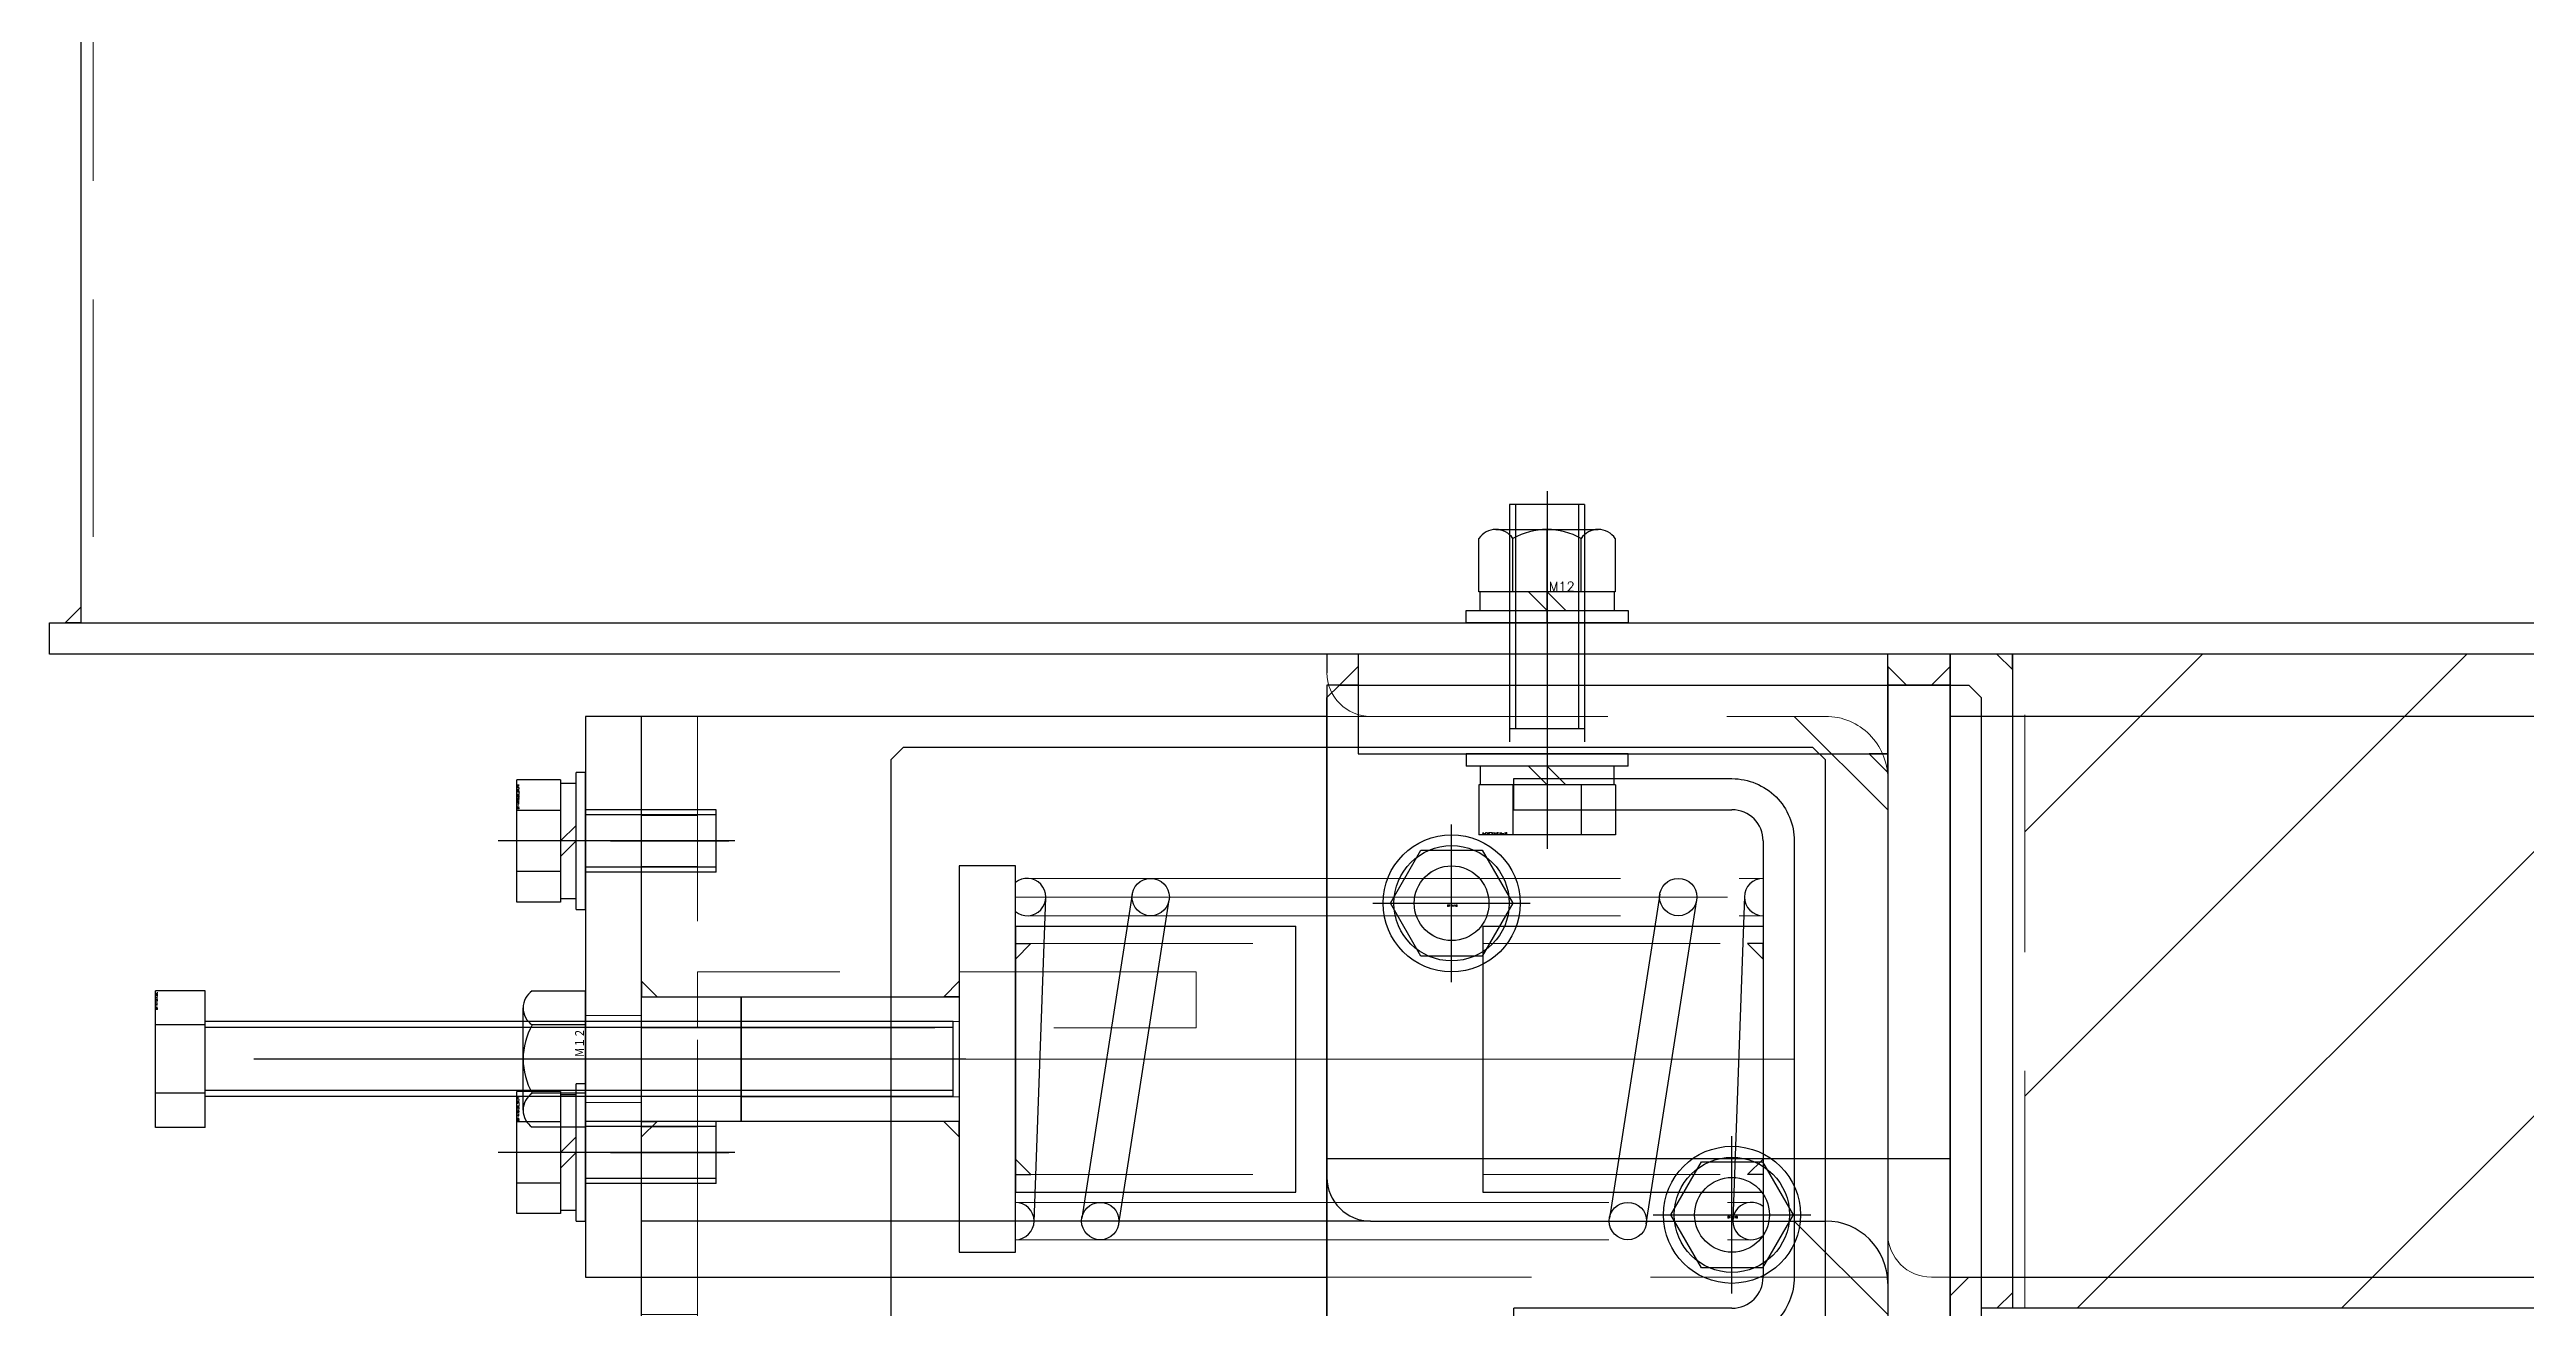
# Model space of a CAD drawing. Header units: millimetres. Extents: x -16130 to 36813, y -8099 to 27484.
# Drawn here: x 23362.9 to 23760.4, y 4795.1 to 4997.2 of the extents above; entities that cross this region are included whole.
import ezdxf

# ---------------------------------------------------------------- set-up
doc = ezdxf.new("R2010")
doc.units = ezdxf.units.MM
doc.header["$LTSCALE"] = 6
for name, pattern in [('CENTER2', [28.575, 19.05, -3.175, 3.175, -3.175]), ('HIDDEN', [9.525, 6.35, -3.175]), ('PHANTOM2', [31.75, 15.875, -3.175, 3.175, -3.175, 3.175, -3.175])]:
    doc.linetypes.add(name, pattern=pattern)
for name, color, linetype, lineweight in [('04_HIDDEN', 2, 'HIDDEN', 13), ('05_CENTER', 4, 'CENTER2', 13), ('06_PHANTOM', 2, 'PHANTOM2', 13)]:
    doc.layers.add(name, color=color, linetype=linetype, lineweight=lineweight)
doc.layers.add('10_DRAFT', color=8, linetype='Continuous', lineweight=0, plot=False)
doc.styles.add('KANJI0', font='txt.shx', dxfattribs={"width": 0.9, "height": 30, "bigfont": 'bigfont'})
doc.styles.add('KSS_TXT', font='txt.shx', dxfattribs={"bigfont": 'extfont2.shx'})
doc.styles.add('KSS_TXT_L', font='txt.shx', dxfattribs={"height": 3, "bigfont": 'extfont2.shx'})

# ---------------------------------------------------------------- blocks, each defined once
blk = doc.blocks.new('A$C2B834F33_1_1')
at = {"color": 0}
for p, q in [((0, 0), (-100, 0)), ((-100, -3), (-100, 0)), ((0, 0), (0, -100)), ((-93, -10), (-20, -10)), ((-10, -20), (-10, -93)), ((-3, -100), (0, -100))]:
    blk.add_line(p, q, dxfattribs=at)
for centre, radius, start, end in [((-93, -3), 7, 180, 270), ((-20, -20), 10, 0, 90), ((-3, -93), 7, 180, 270)]:
    blk.add_arc(centre, radius, start, end, dxfattribs=at)
blk = doc.blocks.new('A$C6A451463_1_1')
at = {"color": 0}
for p, q in [((-93, -10), (-210, -10)), ((-210, -100), (-210, -10)), ((-25, -10), (-10, -25)), ((-10, -93), (-10, -100)), ((-210, -100), (-171, -100)), ((-20, -100), (-10, -100))]:
    blk.add_line(p, q, dxfattribs=at)
at = {"layer": '04_HIDDEN'}
for p, q in [((-210, -25), (-201, -25)), ((-210, -25.9), (-201, -25.9)), ((-210, -34.1), (-201, -34.1)), ((-210, -35), (-201, -35)), ((-210, -75), (-201, -75)), ((-210, -75.9), (-201, -75.9)), ((-210, -84.1), (-201, -84.1)), ((-210, -85), (-201, -85)), ((-171, -100), (-20, -100))]:
    blk.add_line(p, q, dxfattribs=at)
for points in [[(-210, -100), (-201, -100), (-201, -10), (-210, -10)], [(-201, -60), (-121, -60), (-121, -51), (-201, -51)]]:
    blk.add_lwpolyline(points, close=True, dxfattribs=at)
at = {"layer": '05_CENTER'}
for p, q in [((-215, -30), (-196, -30)), ((-215, -80), (-196, -80))]:
    blk.add_line(p, q, dxfattribs=at)
blk.add_blockref('A$C2B834F33_1_1', (0, 0))
blk = doc.blocks.new('A$C782A22E4_1_1_1')
h = blk.add_hatch()
h.set_pattern_fill('_USER', color=3, scale=30, angle=45, pattern_type=0)
h.set_pattern_definition([(45, (-28794, -6915.302), (-21.213203, 21.213203), [])])
h.paths.add_polyline_path([(-157, 0), (-157, 0), (-588, 0), (-588, -105), (-400, -105), (-400.41, -103.04), (-157, -50), (-157, -50)])
at = {"color": 0}
for p, q in [((-900, 1935), (-900, 5)), ((-590, 0), (-590, -105))]:
    blk.add_line(p, q, dxfattribs=at)
for points in [[(-905, 5), (905, 5), (905, 0), (-905, 0)], [(-595, -110), (664.13, -110), (664.13, -105), (-595, -105)]]:
    blk.add_lwpolyline(points, close=True, dxfattribs=at)
at = {"color": 3}
for points in [[(-900, 5), (-902.5, 5), (-902.5, 5), (-900, 7.5)], [(-590, 0), (-592.5, 0), (-592.5, 0), (-590, -2.5)], [(-590, -105), (-592.5, -105), (-592.5, -105), (-590, -102.5)]]:
    blk.add_lwpolyline(points, close=True, dxfattribs=at)
at = {"layer": '04_HIDDEN'}
for p, q in [((-898, 2000), (-898, 5)), ((-588, -105), (-588, 0))]:
    blk.add_line(p, q, dxfattribs=at)
at = {"layer": '05_CENTER'}
blk.add_line((-664.68, 18.88), (-664.68, -11.03), dxfattribs=at)
blk = doc.blocks.new('M12Nza_1_1_1_1')
at = {"color": 0}
for p, q in [((-10.95, 5), (-10.95, 13.53)), ((-8.21, 15), (8.21, 15)), ((-5.47, 5), (-5.47, 13.53)), ((5.48, 5), (5.48, 13.53)), ((10.95, 13.53), (10.95, 5)), ((10.95, 5), (-10.95, 5)), ((-10.75, 2), (-10.75, 5)), ((0, 2), (-3, 5)), ((0, 5), (3, 2)), ((10.75, 5), (10.75, 2))]:
    blk.add_line(p, q, dxfattribs=at)
at = {"color": 0, "linetype": 'CENTER2'}
blk.add_line((0, 0), (0, 15), dxfattribs=at)
at = {"color": 0}
blk.add_lwpolyline([(-13, 2), (13, 2), (13, 0), (-13, 0)], close=True, dxfattribs=at)
for centre, radius, start, end in [((-8.21, 11.71), 3.29, 33.626, 146.374), ((0, 4.05), 10.95, 60, 120), ((8.21, 11.71), 3.29, 33.626, 146.374)]:
    blk.add_arc(centre, radius, start, end, dxfattribs=at)
at = {"layer": '10_DRAFT', "style": 'KSS_TXT'}
blk.add_text('M12', height=1.5, dxfattribs=at).set_placement((0.31, 5.09))
blk = doc.blocks.new('A$C59FA16D1_1_1')
at = {"color": 0}
for p, q in [((-1310, 2592), (-1310, -934)), ((-100, 2587), (-1300, 2587))]:
    blk.add_line(p, q, dxfattribs=at)
for points in [[(-1310, 2597), (-1395, 2597), (-1395, 2581), (-1310, 2581)], [(-1300, 2497), (-100, 2497), (-100, 2597), (-1300, 2597)]]:
    blk.add_lwpolyline(points, close=True, dxfattribs=at)
blk.add_lwpolyline([(-1395, 2592), (-1400, 2592), (-1400, -934), (-1300, -934), (-1300, 2592), (-1310, 2592)], dxfattribs=at)
at = {"color": 3}
for points in [[(-1395, 2592), (-1398, 2592), (-1395, 2595), (-1395, 2595)], [(-1310, 2592), (-1307, 2592), (-1310, 2595), (-1310, 2595)], [(-1300, 2592), (-1303, 2592), (-1300, 2595), (-1300, 2595)], [(-1310, 2581), (-1313, 2581), (-1310, 2578), (-1310, 2578)], [(-1300, 2497), (-1297, 2497), (-1300, 2494), (-1300, 2494)]]:
    blk.add_lwpolyline(points, close=True, dxfattribs=at)
at = {"color": 0}
for centre in [(-1380, 2557), (-1335, 2507)]:
    blk.add_circle(centre, 6, dxfattribs=at)
at = {"layer": '04_HIDDEN'}
blk.add_line((-1395, 2592), (-1310, 2592), dxfattribs=at)
at = {"layer": '05_CENTER'}
for p, q in [((-1364.68, 2605.76), (-1364.68, 2571.91)), ((-1380, 2546.59), (-1380, 2567.41)), ((-1369.59, 2557), (-1390.41, 2557)), ((-1335, 2496.59), (-1335, 2517.41)), ((-1324.59, 2507), (-1345.41, 2507))]:
    blk.add_line(p, q, dxfattribs=at)
blk = doc.blocks.new('A$C12F87045_1_1')
at = {"color": 0}
for points in [[(-9, -70), (0, -70), (0, 20), (-9, 20)], [(16, -25), (16, -45), (0, -45), (0, -25)]]:
    blk.add_lwpolyline(points, close=True, dxfattribs=at)
at = {"color": 3}
for points in [[(0, -25), (2.5, -25), (2.5, -25), (0, -22.5)], [(0, -45), (2.5, -45), (2.5, -45), (0, -47.5)]]:
    blk.add_lwpolyline(points, close=True, dxfattribs=at)
at = {"layer": '04_HIDDEN'}
for p, q in [((-9, -28), (0, -28)), ((0, -29), (16, -29)), ((0, -30), (16, -30)), ((-9, -42), (0, -42)), ((0, -40), (16, -40)), ((0, -41), (16, -41))]:
    blk.add_line(p, q, dxfattribs=at)
at = {"layer": '05_CENTER'}
for p, q in [((-14, 0), (5, 0)), ((-13.26, -35), (21, -35)), ((-14, -50), (5, -50))]:
    blk.add_line(p, q, dxfattribs=at)
blk = doc.blocks.new('A$C3AD256EE_1_1')
at = {"color": 0}
for p, q in [((45, 21.35), (45, -21.35)), ((45, 21.35), (90, 21.35)), ((90, -21.35), (90, 21.35)), ((45, -21.35), (90, -21.35))]:
    blk.add_line(p, q, dxfattribs=at)
for points in [[(36, -31), (45, -31), (45, 31), (36, 31)], [(36, 10), (36, -10), (1, -10), (1, 10)]]:
    blk.add_lwpolyline(points, close=True, dxfattribs=at)
at = {"color": 3}
for points in [[(45, 18.55), (47.5, 18.55), (47.5, 18.55), (45, 16.05)], [(36, 10), (33.5, 10), (33.5, 10), (36, 12.5)], [(36, -10), (33.5, -10), (33.5, -10), (36, -12.5)], [(45, -18.55), (47.5, -18.55), (47.5, -18.55), (45, -16.05)]]:
    blk.add_lwpolyline(points, close=True, dxfattribs=at)
at = {"layer": '04_HIDDEN'}
for p, q in [((45, 18.55), (90, 18.55)), ((36, 6.05), (1, 6.05)), ((36, -6.05), (1, -6.05)), ((45, -18.55), (90, -18.55))]:
    blk.add_line(p, q, dxfattribs=at)
at = {"layer": '05_CENTER'}
blk.add_line((-2.87, 0), (95, 0), dxfattribs=at)
blk = doc.blocks.new('A$C7AFA21F4_1_1_1_1')
at = {"color": 0, "linetype": 'CENTER2'}
blk.add_line((0, -24), (0, 14), dxfattribs=at)
at = {"color": 0}
for p, q in [((-9.81, 11), (9.81, 11)), ((-9.81, 4), (-9.81, 11)), ((-4.91, 4), (-4.91, 11)), ((4.91, 4), (4.91, 11)), ((9.81, 4), (9.81, 11)), ((9.81, 4), (-9.81, 4)), ((-9.25, 4), (-9.25, 1.5)), ((0, 1.5), (-2.5, 4)), ((0, 4), (2.5, 1.5)), ((9.25, 1.5), (9.25, 4)), ((-11, 1.5), (11, 1.5)), ((-11, 1.5), (-11, 0)), ((-11, 0), (11, 0)), ((11, 0), (11, 1.5))]:
    blk.add_line(p, q, dxfattribs=at)
at = {"color": 0, "linetype": 'HIDDEN'}
for p, q in [((-5, -21), (-5, 0)), ((-4.19, -21), (-4.19, 0)), ((4.19, -21), (4.19, 0)), ((5, -21), (5, 0)), ((-5, -21), (5, -21))]:
    blk.add_line(p, q, dxfattribs=at)
at = {"layer": '10_DRAFT', "style": 'KSS_TXT_L'}
blk.add_text('BT-M10x25L,SW,PW', height=0.3, dxfattribs=at).set_placement((5.1, 10.66))
blk = doc.blocks.new('A$C6BE71405_1_1')
at = {"color": 0}
for p, q in [((-10.97, 8), (10.97, 8)), ((-10.97, 0), (-10.97, 8)), ((-5.48, 0), (-5.48, 8)), ((5.48, 0), (5.48, 8)), ((10.97, 0), (10.97, 8)), ((-10.97, 0), (10.97, 0)), ((-6, -120), (-6, 0)), ((-5.05, -120), (-5.05, 0)), ((5.05, -120), (5.05, 0)), ((6, -120), (6, 0))]:
    blk.add_line(p, q, dxfattribs=at)
at = {"color": 0, "linetype": 'CENTER2'}
blk.add_line((0, -122.07), (0, 10.08), dxfattribs=at)
at = {"color": 0, "linetype": 'HIDDEN'}
blk.add_line((-6, -120), (6, -120), dxfattribs=at)
at = {"layer": '10_DRAFT', "style": 'KSS_TXT_L'}
blk.add_text('BT-M12x120L', height=0.3, dxfattribs=at).set_placement((7.91, 7.66))
blk = doc.blocks.new('M12Nu_2_1')
at = {"color": 0}
for p, q in [((-10.95, 0), (-10.95, 8.53)), ((-8.21, 10), (8.21, 10)), ((-5.48, 0), (-5.48, 8.53)), ((5.48, 0), (5.48, 8.53)), ((10.95, 8.53), (10.95, 0)), ((-10.95, 0), (10.95, 0))]:
    blk.add_line(p, q, dxfattribs=at)
at = {"color": 0, "linetype": 'CENTER2'}
blk.add_line((0, 0), (0, 10), dxfattribs=at)
at = {"color": 0}
for centre, radius, start, end in [((-8.21, 6.71), 3.29, 33.626, 146.374), ((0, -0.95), 10.95, 60, 120), ((8.21, 6.71), 3.29, 33.626, 146.374)]:
    blk.add_arc(centre, radius, start, end, dxfattribs=at)
at = {"layer": '10_DRAFT', "style": 'KANJI0', "width": 0.82}
blk.add_text('Ｍ１２', height=1.5, dxfattribs=at).set_placement((0.31, 0.09))
blk = doc.blocks.new('A$C61DE5D35_1_1')
for name, p in [('A$C12F87045_1_1', (0, 0)), ('A$C3AD256EE_1_1', (15, -35))]:
    blk.add_blockref(name, p)
at = {"rotation": 90}
for name, p in [('A$C7AFA21F4_1_1_1_1', (-9, 0)), ('A$C6BE71405_1_1', (-70, -35)), ('M12Nu_2_1', (-9, -35)), ('A$C7AFA21F4_1_1_1_1', (-9, -50))]:
    blk.add_blockref(name, p, dxfattribs=at)
blk = doc.blocks.new('A$C12531FC4_1_1')
at = {"color": 0}
for p, q in [((-120, -29), (-120, 28.34)), ((0, 29), (0, -28.34)), ((-117, -26.11), (-115.13, 25.89)), ((-101.25, 26.46), (-109.34, -25.54)), ((-103.41, -26.46), (-95.32, 25.54)), ((-16.59, 26.46), (-24.68, -25.54)), ((-18.75, -26.46), (-10.66, 25.54)), ((-3, 26.11), (-4.87, -25.89))]:
    blk.add_line(p, q, dxfattribs=at)
for centre in [(-98.29, 26), (-13.62, 26), (-106.38, -26), (-21.71, -26)]:
    blk.add_circle(centre, 3, dxfattribs=at)
for centre, start, end in [((-118.13, 26), 231.3435, 128.6567), ((0, 26), 90, 270), ((-120, -26), 270, 90), ((-1.87, -26), 51.3435, 308.6567)]:
    blk.add_arc(centre, 3, start, end, dxfattribs=at)
at = {"layer": '05_CENTER', "color": 0}
for p, q in [((-120, 26), (0, 26)), ((-120, -26), (0, -26))]:
    blk.add_line(p, q, dxfattribs=at)
at = {"layer": '06_PHANTOM', "color": 0}
for p, q in [((-118.13, 29), (0, 29)), ((-118.13, 23), (0, 23)), ((-120, -23), (-1.87, -23)), ((-120, -29), (-1.87, -29))]:
    blk.add_line(p, q, dxfattribs=at)
at = {"layer": '10_DRAFT'}
blk.add_line((-120, 0), (0, 0), dxfattribs=at)
blk = doc.blocks.new('M10Tz_1_1_1')
at = {"color": 0}
for radius in [5, 4]:
    blk.add_circle((0, 0), radius, dxfattribs=at)
at = {"layer": '05_CENTER'}
for p, q in [((0, -8.34), (0, 8.34)), ((8.34, 0), (-8.34, 0))]:
    blk.add_line(p, q, dxfattribs=at)
blk = doc.blocks.new('A$C5E840E17_1_1')
at = {"color": 0}
for p, q in [((-35, 245.5), (0, 245.5)), ((5, 240.5), (5, 170.5)), ((-40, 226.85), (-40, 184.15)), ((-40, 226.85), (5, 226.85)), ((-40, 184.15), (5, 184.15)), ((0, 165.5), (-35, 165.5))]:
    blk.add_line(p, q, dxfattribs=at)
blk.add_lwpolyline([(13, 255.5), (-133, 255.5), (-135, 253.5), (-135, 145.5), (-35, -4.5), (13, -4.5), (15, -2.5), (15, 253.5)], close=True, dxfattribs=at)
blk.add_lwpolyline([(-35, 245.5), (-35, 250.5), (0, 250.5, -0.414214), (10, 240.5), (10, 170.5, -0.414214), (0, 160.5), (-35, 160.5), (-35, 165.5)], format="xyb", dxfattribs=at)
at = {"color": 3}
for points in [[(5, 224.05), (2.5, 224.05), (2.5, 224.05), (5, 221.55)], [(5, 186.95), (2.5, 186.95), (2.5, 186.95), (5, 189.45)]]:
    blk.add_lwpolyline(points, close=True, dxfattribs=at)
at = {"color": 0}
for centre, start, end in [((0, 240.5), 0, 90), ((0, 170.5), 270, 0)]:
    blk.add_arc(centre, 5, start, end, dxfattribs=at)
at = {"layer": '04_HIDDEN'}
for p, q in [((-40, 224.05), (5, 224.05)), ((-40, 186.95), (5, 186.95))]:
    blk.add_line(p, q, dxfattribs=at)
at = {"layer": '05_CENTER'}
blk.add_line((-44.02, 205.5), (10, 205.5), dxfattribs=at)
at = {"extrusion": (0, 0, -1), "zscale": -1}
for p in [(15, 140.5), (0, 100.5), (15, 65.5), (0, 15.5)]:
    blk.add_blockref('M10Tz_1_1_1', p, dxfattribs=at)
blk = doc.blocks.new('A$C46A36AD3_1_1')
at = {"color": 0}
for p, q in [((80, 30), (-20, 30)), ((-20, 30), (-20, 27)), ((80, 25), (80, 30)), ((-20, 20), (-130, 20)), ((-130, -70), (-130, 20)), ((-135, 0), (-116, 0)), ((-135, -50), (-116, -50)), ((-130, -70), (-20, -70))]:
    blk.add_line(p, q, dxfattribs=at)
blk.add_lwpolyline([(85, 23), (85, -123), (83, -125), (-18, -125), (-20, -123), (-20, 23), (-18, 25), (83, 25)], close=True, dxfattribs=at)
for centre in [(0, -10), (45, -60), (0, -110)]:
    blk.add_circle(centre, 6, dxfattribs=at)
at = {"layer": '04_HIDDEN'}
for p, q in [((-20, 20), (-13, 20)), ((55, 20), (70, 5)), ((-130, 5), (-121, 5)), ((-130, 4.1), (-121, 4.1)), ((-130, -4.1), (-121, -4.1)), ((-130, -5), (-121, -5)), ((-130, -45), (-121, -45)), ((-130, -45.9), (-121, -45.9)), ((-130, -54.1), (-121, -54.1)), ((-130, -55), (-121, -55)), ((70, -63), (70, -70)), ((70, -70), (-20, -70))]:
    blk.add_line(p, q, dxfattribs=at)
for points in [[(-130, -70), (-121, -70), (-121, 20), (-130, 20)], [(-121, -30), (-41, -30), (-41, -21), (-121, -21)]]:
    blk.add_lwpolyline(points, close=True, dxfattribs=at)
at = {"layer": '05_CENTER'}
for p, q in [((0, -20.41), (0, 0.41)), ((10.41, -10), (-10.41, -10)), ((45, -70.41), (45, -49.59)), ((55.41, -60), (34.59, -60)), ((0, -120.41), (0, -99.59)), ((10.41, -110), (-10.41, -110))]:
    blk.add_line(p, q, dxfattribs=at)
at = {"layer": '04_HIDDEN'}
blk.add_blockref('A$C2B834F33_1_1', (80, 30), dxfattribs=at)
blk = doc.blocks.new('A$C491655AE_1_1_1_1')
at = {"color": 0, "linetype": 'CENTER2'}
for p, q in [((0, -12.64), (0, 12.64)), ((-12.64, 0), (12.64, 0))]:
    blk.add_line(p, q, dxfattribs=at)
at = {"color": 0}
for p, q in [((-9.81, 0), (-4.91, 8.5)), ((-4.91, 8.5), (4.91, 8.5)), ((4.91, 8.5), (9.81, 0)), ((-4.91, -8.5), (-9.81, 0)), ((9.81, 0), (4.91, -8.5)), ((4.91, -8.5), (-4.91, -8.5))]:
    blk.add_line(p, q, dxfattribs=at)
for radius in [11, 9.25]:
    blk.add_circle((0, 0), radius, dxfattribs=at)
at = {"layer": '10_DRAFT', "style": 'KSS_TXT_L'}
blk.add_text('BT-M10', height=0.3, dxfattribs=at).set_placement((-0.7, -0.54))
blk = doc.blocks.new('A$C09A07B3E_1_1')
for name, p in [('A$C46A36AD3_1_1', (0, 0)), ('A$C491655AE_1_1_1_1', (0, -10)), ('A$C491655AE_1_1_1_1', (45, -60)), ('A$C491655AE_1_1_1_1', (0, -110))]:
    blk.add_blockref(name, p)
blk = doc.blocks.new('A$C62F33C97_1_1')
for name, p in [('A$C09A07B3E_1_1', (-110, 217.5)), ('A$C5E840E17_1_1', (-65, -23))]:
    blk.add_blockref(name, p)
blk = doc.blocks.new('A$C427433EE_1_1')
blk.add_blockref('A$C62F33C97_1_1', (1220, 2274.5))
blk = doc.blocks.new('A$C4D316DC8_1_1_1_1')
at = {"color": 0}
for p, q in [((-10.97, 13), (10.97, 13)), ((-10.97, 5), (-10.97, 13)), ((-5.48, 5), (-5.48, 13)), ((5.48, 5), (5.48, 13)), ((10.97, 5), (10.97, 13)), ((-10.97, 5), (10.97, 5)), ((-10.75, 5), (-10.75, 2)), ((0, 2), (-3, 5)), ((0, 5), (3, 2)), ((10.75, 2), (10.75, 5)), ((-13, 2), (13, 2)), ((-13, 2), (-13, 0)), ((-13, 0), (13, 0)), ((13, 0), (13, 2))]:
    blk.add_line(p, q, dxfattribs=at)
at = {"color": 0, "linetype": 'CENTER2'}
blk.add_line((0, -42.16), (0, 15.24), dxfattribs=at)
at = {"color": 0, "linetype": 'HIDDEN'}
for p, q in [((-6, -40), (-6, 0)), ((6, -40), (6, 0)), ((-6, -4), (6, -4)), ((-5.05, -40), (-5.05, -4)), ((5.05, -40), (5.05, -4)), ((-6, -40), (6, -40))]:
    blk.add_line(p, q, dxfattribs=at)
at = {"layer": '10_DRAFT', "style": 'KSS_TXT_L'}
blk.add_text('BT-M12x45L,SW,PW', height=0.3, dxfattribs=at).set_placement((6.42, 12.66))

msp = doc.modelspace()

# ---------------------------------------------------------------- block references
for name, p in [('A$C782A22E4_1_1_1', (24267.87493, 4900.1782)), ('M12Nza_1_1_1_1', (23603.19456, 4905.1782)), ('A$C59FA16D1_1_1', (24967.87493, 2303.1782)), ('A$C427433EE_1_1', (22477.87355, 2378.1782)), ('A$C61DE5D35_1_1', (23457.87493, 4870.1782)), ('A$C6A451463_1_1', (23667.87493, 4819.1782))]:
    msp.add_blockref(name, p)
at = {"rotation": 180}
msp.add_blockref('A$C4D316DC8_1_1_1_1', (23603.19455, 4884.1782), dxfattribs=at)
at = {"color": 4}
msp.add_blockref('A$C12531FC4_1_1', (23637.87355, 4835.1782), dxfattribs=at)

doc.saveas('drawing.dxf')
